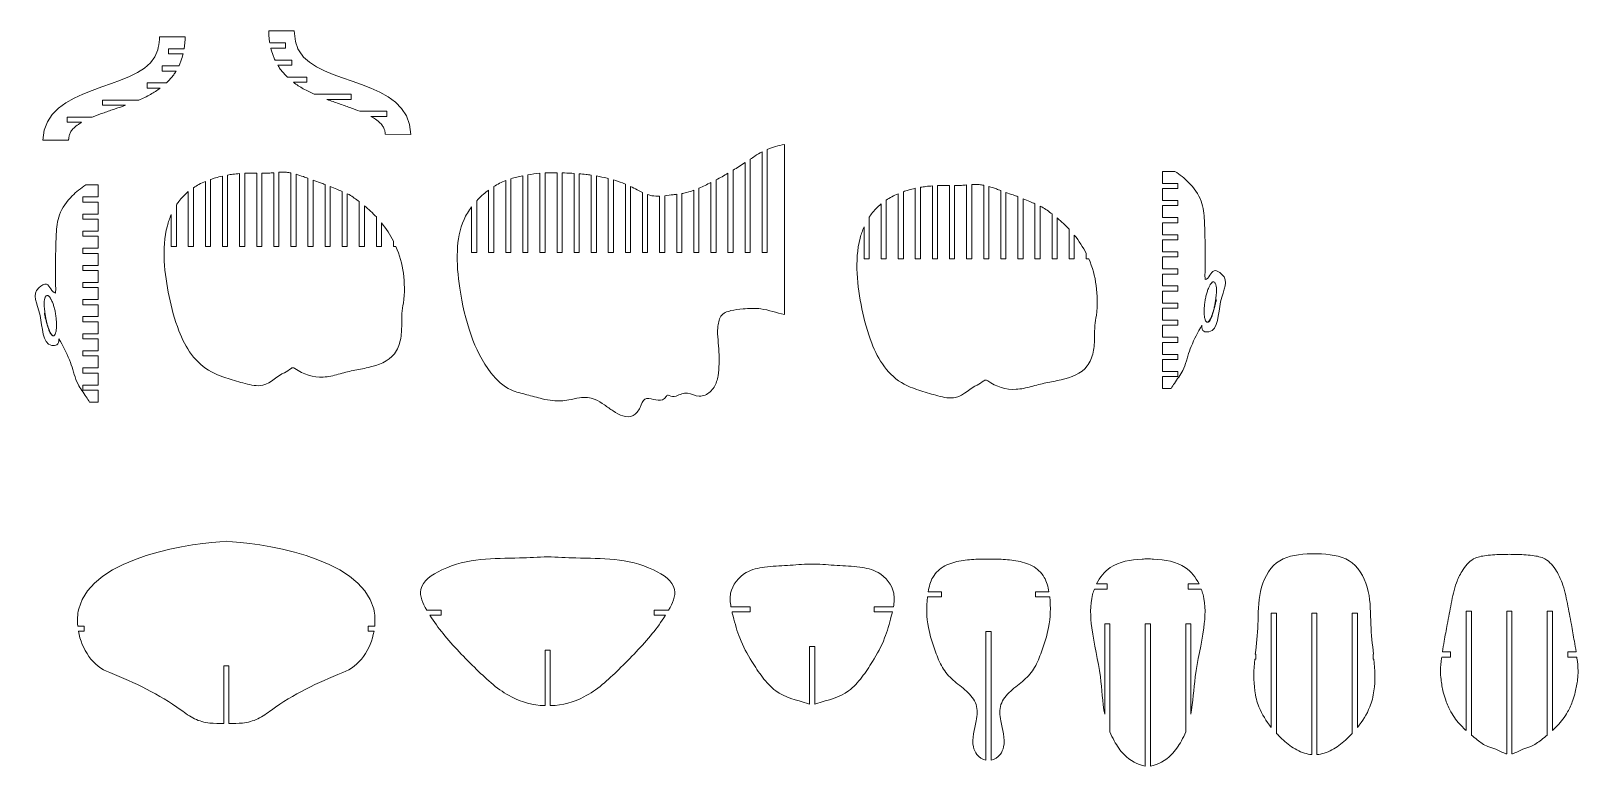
# Model space of a CAD drawing. Header units: millimetres. Extents: x -176 to 2097, y -1009 to 156.
# Drawn here: x -20 to 885, y -274 to 156 of the extents above; entities that cross this region are included whole.
import ezdxf

# ---------------------------------------------------------------- set-up
doc = ezdxf.new("R2010")
doc.units = ezdxf.units.MM

msp = doc.modelspace()

# ---------------------------------------------------------------- linework, layer by layer
at = {"color": 7, "linetype": 'Continuous', "lineweight": 15}
for p, q in [((133.66, 155.87), (118.66, 155.87)), ((54.85, 152.44), (69.85, 152.44)), ((69.21, 145.44), (60.05, 145.44)), ((60.05, 145.44), (60.05, 142.44)), ((128.46, 148.87), (119.3, 148.87)), ((128.46, 145.87), (119.9, 145.87)), ((128.46, 145.87), (128.46, 148.87)), ((60.05, 142.44), (68.61, 142.44)), ((132.23, 138.87), (122.33, 138.87)), ((132.23, 135.87), (123.93, 135.87)), ((132.23, 135.87), (132.23, 138.87)), ((66.18, 135.44), (56.28, 135.44)), ((56.28, 135.44), (56.28, 132.44)), ((56.28, 132.44), (64.56, 132.44)), ((140.94, 128.87), (129.58, 128.87)), ((140.94, 125.87), (140.94, 128.87)), ((58.84, 125.44), (47.57, 125.44)), ((47.57, 125.44), (47.57, 122.44)), ((47.57, 122.44), (55.26, 122.44)), ((140.94, 125.87), (133.09, 125.87)), ((166.98, 118.87), (145.28, 118.87)), ((166.98, 115.87), (166.98, 118.87)), ((42.71, 115.44), (21.53, 115.44)), ((21.53, 115.44), (21.53, 112.44)), ((21.53, 112.44), (35.01, 112.44)), ((166.98, 115.87), (152.71, 115.87)), ((187.79, 108.87), (172.04, 108.87)), ((187.79, 105.87), (187.79, 108.87)), ((0.73, 105.44), (0.73, 102.44)), ((15.45, 105.44), (0.73, 105.44)), ((0.73, 102.44), (9.26, 102.44)), ((187.79, 105.87), (178.43, 105.87)), ((1.65, 92.07), (-13.37, 91.97)), ((201.88, 95.41), (186.86, 95.5)), ((407.33, 85.23), (407.33, 26.22)), ((410.33, 26.22), (410.33, 86.63)), ((420.31, -9.96), (420.31, 89.45)), ((101.66, 72.46), (101.66, 29.82)), ((104.66, 29.82), (104.66, 72.61)), ((111.66, 72.64), (111.66, 29.82)), ((114.66, 29.82), (114.66, 72.63)), ((121.66, 72.98), (121.66, 29.82)), ((124.66, 29.82), (124.66, 73.22)), ((131.66, 72.85), (131.66, 29.82)), ((277.33, 72.63), (277.33, 26.22)), ((280.33, 26.22), (280.33, 72.85)), ((287.33, 72.98), (287.33, 26.22)), ((290.33, 26.22), (290.33, 72.9)), ((297.33, 72.59), (297.33, 26.22)), ((387.33, 72.64), (387.33, 26.22)), ((390.33, 26.22), (390.33, 74.43)), ((397.33, 78.86), (397.33, 26.22)), ((400.33, 26.22), (400.33, 80.85)), ((641.41, 73.73), (648.76, 73.73)), ((641.41, 73.73), (641.41, 66.73)), ((11.68, 65.79), (19.02, 65.79)), ((19.02, 65.79), (19.02, 58.79)), ((74.66, 29.82), (74.66, 64.15)), ((81.66, 67.89), (81.66, 29.82)), ((84.66, 29.82), (84.66, 69.04)), ((91.66, 71.03), (91.66, 29.82)), ((94.66, 29.82), (94.66, 71.63)), ((134.66, 29.82), (134.66, 72.11)), ((141.66, 69.75), (141.66, 29.82)), ((144.66, 29.82), (144.66, 68.67)), ((151.66, 66.1), (151.66, 29.82)), ((154.66, 29.82), (154.66, 64.95)), ((250.33, 26.22), (250.33, 64.87)), ((257.33, 68.36), (257.33, 26.22)), ((260.33, 26.22), (260.33, 69.43)), ((267.33, 71.2), (267.33, 26.22)), ((270.33, 26.22), (270.33, 71.74)), ((300.33, 26.22), (300.33, 72.38)), ((307.33, 71.57), (307.33, 26.22)), ((310.33, 26.22), (310.33, 71.07)), ((317.33, 69.56), (317.33, 26.22)), ((320.33, 26.22), (320.33, 68.75)), ((327.33, 66.28), (327.33, 26.22)), ((330.33, 26.22), (330.33, 64.91)), ((370.33, 26.22), (370.33, 63.96)), ((377.33, 67.21), (377.33, 26.22)), ((380.33, 26.22), (380.33, 68.75)), ((496.91, 63.84), (496.91, 22.63)), ((499.91, 22.63), (499.91, 64.44)), ((506.91, 65.27), (506.91, 22.63)), ((509.91, 22.63), (509.91, 65.42)), ((516.91, 65.45), (516.91, 22.63)), ((519.91, 22.63), (519.91, 65.44)), ((526.91, 65.8), (526.91, 22.63)), ((529.91, 22.63), (529.91, 66.03)), ((536.91, 65.66), (536.91, 22.63)), ((539.91, 22.63), (539.91, 64.92)), ((650.52, 66.73), (641.41, 66.73)), ((641.41, 63.73), (650.52, 63.73)), ((641.41, 63.73), (641.41, 56.73)), ((650.52, 63.73), (650.52, 66.73)), ((19.02, 58.79), (9.92, 58.79)), ((9.92, 58.79), (9.92, 55.79)), ((9.92, 55.79), (19.02, 55.79)), ((19.02, 55.79), (19.02, 48.79)), ((71.66, 61.91), (71.66, 29.82)), ((161.66, 61.93), (161.66, 29.82)), ((164.66, 29.82), (164.66, 60.62)), ((171.66, 56.05), (171.66, 29.82)), ((240.33, 26.22), (240.33, 56.58)), ((247.33, 62.86), (247.33, 26.22)), ((337.33, 61.42), (337.33, 26.22)), ((340.33, 26.22), (340.33, 60.2)), ((347.33, 59.25), (347.33, 26.22)), ((350.33, 26.22), (350.33, 59.47)), ((357.33, 60.36), (357.33, 26.22)), ((360.33, 26.22), (360.33, 60.77)), ((367.33, 62.74), (367.33, 26.22)), ((476.91, 54.72), (476.91, 22.63)), ((479.91, 22.63), (479.91, 56.96)), ((486.91, 60.7), (486.91, 22.63)), ((489.91, 22.63), (489.91, 61.85)), ((546.91, 62.56), (546.91, 22.63)), ((549.91, 22.63), (549.91, 61.48)), ((556.91, 58.91), (556.91, 22.63)), ((559.91, 22.63), (559.91, 57.76)), ((566.91, 54.75), (566.91, 22.63)), ((650.52, 56.73), (641.41, 56.73)), ((650.52, 53.73), (650.52, 56.73)), ((19.02, 48.79), (9.92, 48.79)), ((9.92, 48.79), (9.92, 45.79)), ((9.92, 45.79), (19.02, 45.79)), ((19.02, 45.79), (19.02, 38.79)), ((61.66, 48.48), (61.66, 29.82)), ((64.66, 29.82), (64.66, 54.09)), ((174.66, 29.82), (174.66, 53.68)), ((181.66, 47.1), (181.66, 29.82)), ((237.33, 52.94), (237.33, 26.22)), ((469.91, 22.63), (469.91, 46.9)), ((569.91, 22.63), (569.91, 53.44)), ((576.91, 48.86), (576.91, 22.63)), ((579.91, 22.63), (579.91, 46.49)), ((641.41, 53.73), (650.52, 53.73)), ((641.41, 53.73), (641.41, 46.73)), ((650.52, 46.73), (641.41, 46.73)), ((650.52, 43.73), (650.52, 46.73)), ((19.02, 38.79), (9.92, 38.79)), ((9.92, 38.79), (9.92, 35.79)), ((184.66, 29.82), (184.66, 43.66)), ((466.91, 41.29), (466.91, 22.63)), ((586.91, 39.91), (586.91, 22.63)), ((589.91, 22.63), (589.91, 36.47)), ((641.41, 43.73), (650.52, 43.73)), ((641.41, 43.73), (641.41, 36.73)), ((650.52, 36.73), (641.41, 36.73)), ((650.52, 33.73), (650.52, 36.73)), ((9.92, 35.79), (19.02, 35.79)), ((19.02, 28.79), (9.92, 28.79)), ((9.92, 28.79), (9.92, 25.79)), ((19.02, 35.79), (19.02, 28.79)), ((61.66, 29.82), (64.66, 29.82)), ((71.66, 29.82), (74.66, 29.82)), ((81.66, 29.82), (84.66, 29.82)), ((91.66, 29.82), (94.66, 29.82)), ((101.66, 29.82), (104.66, 29.82)), ((111.66, 29.82), (114.66, 29.82)), ((121.66, 29.82), (124.66, 29.82)), ((131.66, 29.82), (134.66, 29.82)), ((141.66, 29.82), (144.66, 29.82)), ((151.66, 29.82), (154.66, 29.82)), ((161.66, 29.82), (164.66, 29.82)), ((171.66, 29.82), (174.66, 29.82)), ((181.66, 29.82), (184.66, 29.82)), ((191.66, 32.93), (191.66, 29.82)), ((191.66, 29.82), (193.13, 29.82)), ((641.41, 33.73), (650.52, 33.73)), ((641.41, 33.73), (641.41, 26.73)), ((9.92, 25.79), (19.02, 25.79)), ((19.02, 18.79), (9.92, 18.79)), ((9.92, 18.79), (9.92, 15.79)), ((19.02, 25.79), (19.02, 18.79)), ((237.33, 26.22), (240.33, 26.22)), ((247.33, 26.22), (250.33, 26.22)), ((257.33, 26.22), (260.33, 26.22)), ((267.33, 26.22), (270.33, 26.22)), ((277.33, 26.22), (280.33, 26.22)), ((287.33, 26.22), (290.33, 26.22)), ((297.33, 26.22), (300.33, 26.22)), ((307.33, 26.22), (310.33, 26.22)), ((317.33, 26.22), (320.33, 26.22)), ((327.33, 26.22), (330.33, 26.22)), ((337.33, 26.22), (340.33, 26.22)), ((347.33, 26.22), (350.33, 26.22)), ((357.33, 26.22), (360.33, 26.22)), ((367.33, 26.22), (370.33, 26.22)), ((377.33, 26.22), (380.33, 26.22)), ((387.33, 26.22), (390.33, 26.22)), ((397.33, 26.22), (400.33, 26.22)), ((407.33, 26.22), (410.33, 26.22)), ((466.91, 22.63), (469.91, 22.63)), ((476.91, 22.63), (479.91, 22.63)), ((486.91, 22.63), (489.91, 22.63)), ((496.91, 22.63), (499.91, 22.63)), ((506.91, 22.63), (509.91, 22.63)), ((516.91, 22.63), (519.91, 22.63)), ((526.91, 22.63), (529.91, 22.63)), ((536.91, 22.63), (539.91, 22.63)), ((546.91, 22.63), (549.91, 22.63)), ((556.91, 22.63), (559.91, 22.63)), ((566.91, 22.63), (569.91, 22.63)), ((576.91, 22.63), (579.91, 22.63)), ((586.91, 22.63), (589.91, 22.63)), ((596.91, 25.75), (596.91, 22.63)), ((596.91, 22.63), (598.38, 22.63)), ((650.52, 26.73), (641.41, 26.73)), ((641.41, 23.73), (650.52, 23.73)), ((641.41, 23.73), (641.41, 16.73)), ((650.52, 23.73), (650.52, 26.73)), ((9.92, 15.79), (19.02, 15.79)), ((19.02, 15.79), (19.02, 8.79)), ((650.52, 16.73), (641.41, 16.73)), ((641.41, 13.73), (650.52, 13.73)), ((641.41, 13.73), (641.41, 6.73)), ((650.52, 13.73), (650.52, 16.73)), ((19.02, 8.79), (9.92, 8.79)), ((9.92, 8.79), (9.92, 5.79)), ((9.92, 5.79), (19.02, 5.79)), ((19.02, 5.79), (19.02, -1.21)), ((650.52, 6.73), (641.41, 6.73)), ((641.41, 3.73), (650.52, 3.73)), ((641.41, 3.73), (641.41, -3.27)), ((650.52, 3.73), (650.52, 6.73)), ((19.02, -1.21), (9.92, -1.21)), ((9.92, -1.21), (9.92, -4.21)), ((9.92, -4.21), (19.02, -4.21)), ((19.02, -4.21), (19.02, -11.21)), ((650.52, -3.27), (641.41, -3.27)), ((641.41, -6.27), (650.52, -6.27)), ((641.41, -6.27), (641.41, -13.27)), ((650.52, -6.27), (650.52, -3.27)), ((19.02, -11.21), (9.92, -11.21)), ((9.92, -11.21), (9.92, -14.21)), ((9.92, -14.21), (19.02, -14.21)), ((19.02, -14.21), (19.02, -21.21)), ((650.52, -13.27), (641.41, -13.27)), ((641.41, -16.27), (650.52, -16.27)), ((641.41, -16.27), (641.41, -23.27)), ((650.52, -16.27), (650.52, -13.27)), ((19.02, -21.21), (9.92, -21.21)), ((9.92, -21.21), (9.92, -24.21)), ((9.92, -24.21), (19.02, -24.21)), ((19.02, -24.21), (19.02, -31.21)), ((650.52, -23.27), (641.41, -23.27)), ((641.41, -26.27), (650.52, -26.27)), ((641.41, -26.27), (641.41, -33.27)), ((650.52, -26.27), (650.52, -23.27)), ((19.02, -31.21), (9.92, -31.21)), ((9.92, -31.21), (9.92, -34.21)), ((9.92, -34.21), (19.02, -34.21)), ((19.02, -34.21), (19.02, -41.21)), ((650.52, -33.27), (641.41, -33.27)), ((650.52, -36.27), (650.52, -33.27)), ((19.02, -41.21), (9.92, -41.21)), ((9.92, -41.21), (9.92, -44.21)), ((9.92, -44.21), (19.02, -44.21)), ((19.02, -44.21), (19.02, -51.21)), ((641.41, -36.27), (650.52, -36.27)), ((641.41, -36.27), (641.41, -43.27)), ((650.52, -43.27), (641.41, -43.27)), ((650.52, -46.27), (650.52, -43.27)), ((19.02, -51.21), (9.92, -51.21)), ((9.92, -51.21), (9.92, -54.21)), ((9.92, -54.21), (19.02, -54.21)), ((19.02, -54.21), (19.02, -61.21)), ((641.41, -46.27), (641.41, -53.27)), ((641.41, -46.27), (650.52, -46.27)), ((646.51, -53.27), (641.41, -53.27)), ((19.02, -61.21), (13.92, -61.21)), ((601.63, -170.49), (609.19, -170.49)), ((609.19, -167.49), (602.93, -167.49)), ((609.19, -170.49), (609.19, -167.49)), ((662.87, -167.49), (656.6, -167.49)), ((656.6, -167.49), (656.6, -170.49)), ((656.6, -170.49), (664.17, -170.49)), ((400.4, -180.87), (389.07, -180.87)), ((400.4, -183.87), (400.4, -180.87)), ((484.1, -180.87), (472.77, -180.87)), ((472.77, -180.87), (472.77, -183.87)), ((503.97, -175.14), (512.26, -175.14)), ((512.26, -172.14), (504.4, -172.14)), ((512.26, -175.14), (512.26, -172.14)), ((575.07, -172.14), (567.2, -172.14)), ((567.2, -172.14), (567.2, -175.14)), ((567.2, -175.14), (575.5, -175.14)), ((219.64, -182.87), (211.13, -182.87)), ((212.96, -185.87), (219.64, -185.87)), ((219.64, -185.87), (219.64, -182.87)), ((352.6, -182.87), (344.08, -182.87)), ((344.08, -182.87), (344.08, -185.87)), ((344.08, -185.87), (350.77, -185.87)), ((389.7, -183.87), (400.4, -183.87)), ((472.77, -183.87), (483.47, -183.87)), ((705.15, -184.68), (708.15, -184.68)), ((705.15, -251.43), (705.15, -184.68)), ((708.15, -184.68), (708.15, -254.88)), ((728.84, -184.68), (731.84, -184.68)), ((728.84, -267.29), (728.84, -184.68)), ((731.84, -184.68), (731.84, -267.29)), ((752.53, -184.68), (755.53, -184.68)), ((752.53, -254.88), (752.53, -184.68)), ((755.53, -184.68), (755.53, -251.43)), ((822.15, -183.37), (819.15, -183.37)), ((819.15, -183.37), (819.15, -253.27)), ((822.15, -255.89), (822.15, -183.37)), ((845.85, -183.37), (842.85, -183.37)), ((842.85, -183.37), (842.85, -266.96)), ((845.85, -266.96), (845.85, -183.37)), ((869.54, -183.37), (866.54, -183.37)), ((866.54, -183.37), (866.54, -255.89)), ((869.54, -253.27), (869.54, -183.37)), ((10.83, -192.14), (6.94, -192.14)), ((7.35, -195.14), (10.83, -195.14)), ((10.83, -195.14), (10.83, -192.14)), ((180.7, -192.14), (176.88, -192.14)), ((176.88, -192.14), (176.88, -195.14)), ((176.88, -195.14), (180.29, -195.14)), ((538.23, -270.66), (538.23, -195.42)), ((538.23, -195.42), (541.23, -195.42)), ((541.23, -195.42), (541.23, -270.66)), ((607.71, -190.77), (610.71, -190.77)), ((607.71, -243.76), (607.71, -190.77)), ((610.71, -190.77), (610.71, -254.01)), ((631.4, -190.77), (634.4, -190.77)), ((631.4, -274.01), (631.4, -190.77)), ((634.4, -190.77), (634.4, -274.01)), ((655.09, -254.01), (655.09, -190.77)), ((655.09, -190.77), (658.09, -190.77)), ((658.09, -190.77), (658.09, -243.76)), ((283.36, -206.15), (280.36, -206.15)), ((280.36, -206.15), (280.36, -238.7)), ((283.36, -238.7), (283.36, -206.15)), ((435.09, -237.76), (435.09, -204.16)), ((435.09, -204.16), (438.09, -204.16)), ((438.09, -204.16), (438.09, -237.76)), ((810.05, -207.28), (805.27, -207.28)), ((810.05, -210.28), (810.05, -207.28)), ((883.42, -207.28), (878.64, -207.28)), ((878.64, -207.28), (878.64, -210.28)), ((92.35, -215.42), (95.35, -215.42)), ((92.35, -249.15), (92.35, -215.42)), ((95.35, -215.42), (95.35, -249.15)), ((695.49, -211.58), (696.05, -211.58)), ((696.05, -208.58), (695.78, -208.58)), ((696.05, -211.58), (696.05, -208.58)), ((764.9, -208.58), (764.63, -208.58)), ((764.63, -208.58), (764.63, -211.58)), ((764.63, -211.58), (765.19, -211.58)), ((804.84, -210.28), (810.05, -210.28)), ((878.64, -210.28), (883.86, -210.28))]:
    msp.add_line(p, q, dxfattribs=at)
for points, knots in [([(119.3, 148.87), (119.24, 149.23), (118.98, 150.94), (118.76, 153.26), (118.67, 155.2), (118.66, 155.85), (118.66, 155.87)], [0.33520092, 0.33520092, 0.33520092, 0.33520092, 0.33812093, 0.34939162, 0.35502697, 0.355218, 0.355218, 0.355218, 0.355218]), ([(133.66, 155.87), (133.82, 151.64), (139.1, 122.9), (200.82, 128.62), (201.88, 95.41)], [0.0070624, 0.0070624, 0.0070624, 0.0070624, 0.0571456, 0.3606623, 0.3606623, 0.3606623, 0.3606623]), ([(-13.37, 91.97), (-12.31, 125.19), (49.41, 119.46), (54.7, 148.21), (54.85, 152.44)], [0, 0, 0, 0, 0.3035167, 0.3535999, 0.3535999, 0.3535999, 0.3535999]), ([(69.85, 152.44), (69.85, 152.42), (69.83, 151.78), (69.75, 149.87), (69.53, 147.54), (69.28, 145.82), (69.21, 145.44)], [0.00549722, 0.00549722, 0.00549722, 0.00549722, 0.00563535, 0.0112707, 0.0225414, 0.02571201, 0.02571201, 0.02571201, 0.02571201]), ([(122.33, 138.87), (122.25, 139.04), (121.84, 139.93), (120.89, 142.25), (120.25, 144.42), (119.91, 145.85), (119.9, 145.87)], [0.30866857, 0.30866857, 0.30866857, 0.30866857, 0.30994418, 0.31557953, 0.32685023, 0.32705469, 0.32705469, 0.32705469, 0.32705469]), ([(68.61, 142.44), (68.28, 141.05), (67.66, 138.93), (66.71, 136.57), (66.28, 135.64), (66.18, 135.44)], [0.0339003, 0.0339003, 0.0339003, 0.0339003, 0.04508279, 0.05071814, 0.05230472, 0.05230472, 0.05230472, 0.05230472]), ([(129.58, 128.87), (129.32, 129.13), (128, 130.43), (126.23, 132.46), (124.68, 134.67), (124.09, 135.61), (123.93, 135.87)], [0.27902112, 0.27902112, 0.27902112, 0.27902112, 0.28176744, 0.29303814, 0.29867348, 0.30078335, 0.30078335, 0.30078335, 0.30078335]), ([(64.56, 132.44), (64.43, 132.21), (63.86, 131.3), (62.33, 129.14), (60.52, 127.06), (59.15, 125.73), (58.84, 125.44)], [0.06018968, 0.06018968, 0.06018968, 0.06018968, 0.06198884, 0.06762419, 0.07889488, 0.08209504, 0.08209504, 0.08209504, 0.08209504]), ([(55.26, 122.44), (53.42, 121.06), (49.24, 118.43), (45.02, 116.43), (42.71, 115.44)], [0.09425304, 0.09425304, 0.09425304, 0.09425304, 0.11270698, 0.13499323, 0.13499323, 0.13499323, 0.13499323]), ([(145.28, 118.87), (143.15, 119.82), (139.05, 121.83), (134.99, 124.42), (133.09, 125.87)], [0.2274427, 0.2274427, 0.2274427, 0.2274427, 0.24795535, 0.26704275, 0.26704275, 0.26704275, 0.26704275]), ([(35.01, 112.44), (32.93, 111.69), (28.59, 110.21), (22.28, 108.07), (17.94, 106.47), (15.78, 105.58), (15.45, 105.44)], [0.15993453, 0.15993453, 0.15993453, 0.15993453, 0.18033116, 0.20287256, 0.22541395, 0.22956685, 0.22956685, 0.22956685, 0.22956685]), ([(172.04, 108.87), (170.2, 109.63), (166.25, 111.12), (159.75, 113.36), (155.13, 114.98), (152.77, 115.85), (152.71, 115.87)], [0.13549326, 0.13549326, 0.13549326, 0.13549326, 0.15778977, 0.18033116, 0.20287256, 0.20342493, 0.20342493, 0.20342493, 0.20342493]), ([(9.26, 102.44), (8.58, 102.04), (6.71, 100.88), (4.89, 99.39), (3.67, 98.05), (2.99, 97.1), (2.49, 96.16), (2.16, 95.29), (1.94, 94.47), (1.8, 93.77), (1.72, 93.15), (1.68, 92.69), (1.66, 92.39), (1.65, 92.19), (1.65, 92.07)], [0.2589941, 0.2589941, 0.2589941, 0.2589941, 0.2704967, 0.2930381, 0.3043088, 0.3155795, 0.3268502, 0.3381209, 0.3437563, 0.3493916, 0.355027, 0.3570471, 0.3584559, 0.3606623, 0.3606623, 0.3606623, 0.3606623]), ([(186.86, 95.5), (186.86, 95.62), (186.82, 96.01), (186.74, 96.64), (186.61, 97.34), (186.39, 98.17), (186.06, 99.05), (185.56, 100), (184.88, 100.95), (183.66, 102.31), (181.65, 103.97), (179.45, 105.31), (178.43, 105.87)], [0.003482, 0.003482, 0.003482, 0.003482, 0.0056353, 0.0112707, 0.016906, 0.0225414, 0.0338121, 0.0450828, 0.0563535, 0.0676242, 0.0901656, 0.1063699, 0.1063699, 0.1063699, 0.1063699]), ([(101.66, 72.46), (100.36, 72.37), (98.02, 72.16), (95.69, 71.81), (94.66, 71.63)], [0.41017164, 0.41017164, 0.41017164, 0.41017164, 0.421875, 0.4312926, 0.4312926, 0.4312926, 0.4312926]), ([(111.66, 72.64), (110.5, 72.65), (108.17, 72.68), (105.83, 72.65), (104.66, 72.61)], [0.38018104, 0.38018104, 0.38018104, 0.38018104, 0.390625, 0.40117636, 0.40117636, 0.40117636, 0.40117636]), ([(121.66, 72.98), (120.64, 72.89), (118.3, 72.69), (115.97, 72.64), (114.66, 72.63)], [0.3503052, 0.3503052, 0.3503052, 0.3503052, 0.359375, 0.37118126, 0.37118126, 0.37118126, 0.37118126]), ([(131.66, 72.85), (130.8, 73.02), (128.5, 73.36), (126.14, 73.31), (124.66, 73.22)], [0.32010502, 0.32010502, 0.32010502, 0.32010502, 0.328125, 0.34137122, 0.34137122, 0.34137122, 0.34137122]), ([(287.33, 72.98), (285.67, 73), (283.33, 73), (281, 72.89), (280.33, 72.85)], [0.30789776, 0.30789776, 0.30789776, 0.30789776, 0.3203125, 0.32535475, 0.32535475, 0.32535475, 0.32535475]), ([(297.33, 72.59), (295.47, 72.7), (293.14, 72.81), (290.81, 72.89), (290.33, 72.9)], [0.28300745, 0.28300745, 0.28300745, 0.28300745, 0.296875, 0.300428, 0.300428, 0.300428, 0.300428]), ([(648.76, 73.73), (651.62, 71.86), (657.82, 66.95), (664.96, 57.32), (666.16, 44.81), (666.37, 33.77), (666.61, 22.87), (666.38, 16.74), (666.33, 11.68), (666.42, 10.47)], [0.4970645, 0.4970645, 0.4970645, 0.4970645, 0.5390625, 0.59375, 0.640625, 0.6875, 0.734375, 0.765625, 0.7789963, 0.7789963, 0.7789963, 0.7789963]), ([(11.68, 65.79), (8.81, 63.91), (2.61, 59.01), (-4.53, 49.38), (-5.73, 36.86), (-5.94, 25.83), (-6.17, 14.93), (-5.95, 8.8), (-5.9, 3.74), (-5.99, 2.53)], [0.4970645, 0.4970645, 0.4970645, 0.4970645, 0.5390625, 0.59375, 0.640625, 0.6875, 0.734375, 0.765625, 0.7789963, 0.7789963, 0.7789963, 0.7789963]), ([(81.66, 67.89), (80.37, 67.35), (77.98, 66.22), (75.7, 64.85), (74.66, 64.15)], [0.47183204, 0.47183204, 0.47183204, 0.47183204, 0.484375, 0.49564777, 0.49564777, 0.49564777, 0.49564777]), ([(91.66, 71.03), (90.28, 70.72), (87.93, 70.11), (85.62, 69.37), (84.66, 69.04)], [0.44044917, 0.44044917, 0.44044917, 0.44044917, 0.453125, 0.46221813, 0.46221813, 0.46221813, 0.46221813]), ([(141.66, 69.75), (140.79, 70.05), (138.46, 70.88), (136.13, 71.68), (134.66, 72.11)], [0.28860482, 0.28860482, 0.28860482, 0.28860482, 0.296875, 0.31073833, 0.31073833, 0.31073833, 0.31073833]), ([(151.66, 66.1), (150.74, 66.44), (148.41, 67.3), (146.07, 68.16), (144.66, 68.67)], [0.25672255, 0.25672255, 0.25672255, 0.25672255, 0.265625, 0.27908004, 0.27908004, 0.27908004, 0.27908004]), ([(161.66, 61.93), (160.63, 62.4), (158.31, 63.47), (155.97, 64.43), (154.66, 64.95)], [0.22428584, 0.22428584, 0.22428584, 0.22428584, 0.234375, 0.24706011, 0.24706011, 0.24706011, 0.24706011]), ([(307.33, 71.57), (306.32, 71.72), (303.99, 72.04), (301.65, 72.27), (300.33, 72.38)], [0.25795802, 0.25795802, 0.25795802, 0.25795802, 0.265625, 0.27552561, 0.27552561, 0.27552561, 0.27552561]), ([(317.33, 69.56), (317.09, 69.62), (314.77, 70.19), (312.43, 70.69), (310.33, 71.07)], [0.23253714, 0.23253714, 0.23253714, 0.23253714, 0.234375, 0.25036971, 0.25036971, 0.25036971, 0.25036971]), ([(327.33, 66.28), (326.76, 66.52), (324.48, 67.46), (322.12, 68.24), (320.33, 68.75)], [0.20631381, 0.20631381, 0.20631381, 0.20631381, 0.2109375, 0.22482707, 0.22482707, 0.22482707, 0.22482707]), ([(337.33, 61.42), (336.26, 61.92), (333.92, 63.12), (331.6, 64.29), (330.33, 64.91)], [0.17869768, 0.17869768, 0.17869768, 0.17869768, 0.1875, 0.19807055, 0.19807055, 0.19807055, 0.19807055]), ([(377.33, 67.21), (375.05, 66.08), (372.72, 64.99), (370.36, 63.97), (370.33, 63.96)], [0.07475206, 0.07475206, 0.07475206, 0.07475206, 0.09375, 0.09397361, 0.09397361, 0.09397361, 0.09397361]), ([(496.91, 63.84), (495.53, 63.53), (493.18, 62.92), (490.87, 62.19), (489.91, 61.85)], [0.44044917, 0.44044917, 0.44044917, 0.44044917, 0.453125, 0.46221813, 0.46221813, 0.46221813, 0.46221813]), ([(506.91, 65.27), (505.61, 65.18), (503.27, 64.97), (500.95, 64.62), (499.91, 64.44)], [0.41017164, 0.41017164, 0.41017164, 0.41017164, 0.421875, 0.4312926, 0.4312926, 0.4312926, 0.4312926]), ([(516.91, 65.45), (515.75, 65.46), (513.42, 65.49), (511.09, 65.46), (509.91, 65.42)], [0.38018104, 0.38018104, 0.38018104, 0.38018104, 0.390625, 0.40117636, 0.40117636, 0.40117636, 0.40117636]), ([(526.91, 65.8), (525.9, 65.71), (523.55, 65.5), (521.23, 65.45), (519.91, 65.44)], [0.3503052, 0.3503052, 0.3503052, 0.3503052, 0.359375, 0.37118126, 0.37118126, 0.37118126, 0.37118126]), ([(536.91, 65.66), (536.05, 65.83), (533.75, 66.17), (531.39, 66.12), (529.91, 66.03)], [0.32010502, 0.32010502, 0.32010502, 0.32010502, 0.328125, 0.34137122, 0.34137122, 0.34137122, 0.34137122]), ([(546.91, 62.56), (546.04, 62.87), (543.72, 63.69), (541.38, 64.49), (539.91, 64.92)], [0.28860482, 0.28860482, 0.28860482, 0.28860482, 0.296875, 0.31073833, 0.31073833, 0.31073833, 0.31073833]), ([(71.66, 61.91), (69.57, 60.18), (67.11, 57.64), (65.1, 54.76), (64.66, 54.09)], [0.50685856, 0.50685856, 0.50685856, 0.50685856, 0.53125, 0.53844969, 0.53844969, 0.53844969, 0.53844969]), ([(247.33, 62.86), (247.15, 62.73), (244.62, 60.86), (242.3, 58.74), (240.33, 56.58)], [0.41237495, 0.41237495, 0.41237495, 0.41237495, 0.4140625, 0.43587518, 0.43587518, 0.43587518, 0.43587518]), ([(347.33, 59.25), (345.81, 59.19), (343.43, 59.3), (341.15, 59.92), (340.33, 60.2)], [0.15275158, 0.15275158, 0.15275158, 0.15275158, 0.1640625, 0.17060887, 0.17060887, 0.17060887, 0.17060887]), ([(357.33, 60.36), (356.66, 60.28), (354.33, 60.01), (352, 59.65), (350.33, 59.47)], [0.1278163, 0.1278163, 0.1278163, 0.1278163, 0.1328125, 0.14529328, 0.14529328, 0.14529328, 0.14529328]), ([(367.33, 62.74), (365.44, 62.02), (363.13, 61.27), (360.74, 60.84), (360.33, 60.77)], [0.10205479, 0.10205479, 0.10205479, 0.10205479, 0.1171875, 0.12028797, 0.12028797, 0.12028797, 0.12028797]), ([(476.91, 54.72), (474.82, 52.99), (472.36, 50.46), (470.35, 47.58), (469.91, 46.9)], [0.50685856, 0.50685856, 0.50685856, 0.50685856, 0.53125, 0.53844969, 0.53844969, 0.53844969, 0.53844969]), ([(486.91, 60.7), (485.63, 60.16), (483.23, 59.03), (480.95, 57.66), (479.91, 56.96)], [0.47183204, 0.47183204, 0.47183204, 0.47183204, 0.484375, 0.49564777, 0.49564777, 0.49564777, 0.49564777]), ([(556.91, 58.91), (555.99, 59.26), (553.66, 60.11), (551.32, 60.97), (549.91, 61.48)], [0.25672255, 0.25672255, 0.25672255, 0.25672255, 0.265625, 0.27908004, 0.27908004, 0.27908004, 0.27908004]), ([(566.91, 54.75), (565.88, 55.21), (563.56, 56.28), (561.22, 57.24), (559.91, 57.76)], [0.22428584, 0.22428584, 0.22428584, 0.22428584, 0.234375, 0.24706011, 0.24706011, 0.24706011, 0.24706011]), ([(61.66, 48.48), (60.74, 46.36), (57.71, 37.5), (56.91, 21.22), (60.08, 0.43), (64.96, -17.99), (72.74, -33.89), (83.23, -43.41), (94.92, -47.48), (103.14, -49.91), (110.09, -51.63), (118.82, -51.66), (124.03, -45.48), (127.87, -44.07)], [0.5574755, 0.5574755, 0.5574755, 0.5574755, 0.578125, 0.640625, 0.703125, 0.765625, 0.8125, 0.859375, 0.890625, 0.921875, 0.9375, 0.953125, 1, 1, 1, 1]), ([(237.33, 52.94), (235.63, 50.66), (230.79, 42.79), (228.12, 26.29), (230.19, 3.28), (235.76, -21.21), (245.77, -42.31), (258.16, -54.17), (269.73, -56.73), (277.62, -59.11), (285.94, -60.7), (293.25, -60.47), (301.46, -58), (308.81, -58.6), (315.07, -62.8), (320.06, -66.41), (325.7, -69.81), (332.35, -70.08), (336.22, -64.38), (337.71, -59.18), (343.17, -58.7), (348.82, -61.87), (351.28, -57.8)], [0.447591, 0.447591, 0.447591, 0.447591, 0.46875, 0.515625, 0.5703125, 0.640625, 0.703125, 0.7421875, 0.765625, 0.7890625, 0.8046875, 0.828125, 0.84375, 0.8671875, 0.8828125, 0.8984375, 0.9140625, 0.9296875, 0.9453125, 0.9609375, 0.96875, 0.9981051, 0.9981051, 0.9981051, 0.9981051]), ([(466.91, 41.29), (465.99, 39.17), (462.97, 30.31), (462.17, 14.03), (465.33, -6.76), (470.21, -25.17), (478, -41.08), (488.48, -50.6), (500.17, -54.67), (508.4, -57.09), (515.34, -58.82), (524.08, -58.85), (529.29, -52.67), (533.12, -51.26)], [0.5574755, 0.5574755, 0.5574755, 0.5574755, 0.578125, 0.640625, 0.703125, 0.765625, 0.8125, 0.859375, 0.890625, 0.921875, 0.9375, 0.953125, 1, 1, 1, 1]), ([(666.42, 10.47), (668.82, 10.84), (670.16, 17.85), (681.82, 10.47), (673.73, 1.25), (674.28, -20.75), (664.79, -20.08), (664.59, -17.98), (664.44, -16.2)], [0.011907, 0.011907, 0.011907, 0.011907, 0.1477952, 0.2368833, 0.5718197, 0.8726683, 0.9272184, 1, 1, 1, 1]), ([(667.89, -14.44), (667.7, -14.46), (665.75, -14.17), (665.25, -0.16), (670.36, 10.68), (673.41, 7.18), (673, -1.46), (670.1, -14.17), (667.89, -14.44)], [-0.273948, 0, 0, 0, 0.023658, 0.23658, 0.470808, 0.519755, 0.726052, 1, 1, 1, 1.023658]), ([(-5.99, 2.53), (-8.39, 2.9), (-9.73, 9.91), (-21.39, 2.53), (-13.3, -6.69), (-13.85, -28.69), (-4.36, -28.02), (-4.16, -25.92), (-4, -24.14)], [0.011907, 0.011907, 0.011907, 0.011907, 0.1477952, 0.2368833, 0.5718197, 0.8726683, 0.9272184, 1, 1, 1, 1]), ([(-7.46, -22.38), (-7.27, -22.4), (-5.32, -22.11), (-4.81, -8.1), (-9.93, 2.74), (-12.98, -0.77), (-12.57, -9.4), (-9.67, -22.11), (-7.46, -22.38)], [-0.273948, 0, 0, 0, 0.023658, 0.23658, 0.470808, 0.519755, 0.726052, 1, 1, 1, 1.023658]), ([(134.03, -41.46), (138.89, -45.03), (147.65, -47.72), (159.44, -45.01), (168.02, -42.49), (179.82, -40.79), (191.7, -36.29), (196.22, -24.89), (196.62, -14.68), (196.47, -6.97), (197.6, -3.27)], [0, 0, 0, 0, 0.125, 0.1875, 0.25, 0.3125, 0.4375, 0.5, 0.5625, 0.6485214, 0.6485214, 0.6485214, 0.6485214]), ([(352.9, -57.36), (354.12, -58.15), (356.58, -58.06), (360.3, -56.12), (364.81, -55.69), (369.35, -58.23), (375.19, -57.03), (379.76, -52.68), (381.77, -45.82), (382.19, -38.79), (382.09, -31.74), (381.46, -24.73), (381.11, -19), (381.81, -14.13), (383.38, -9.54), (389.01, -7.37), (397.34, -6.54), (407.76, -5.98), (415.83, -8.96), (420.31, -9.96)], [0.0208887, 0.0208887, 0.0208887, 0.0208887, 0.0625, 0.09375, 0.125, 0.1875, 0.21875, 0.28125, 0.34375, 0.40625, 0.46875, 0.53125, 0.59375, 0.625, 0.65625, 0.71875, 0.78125, 0.875, 1, 1, 1, 1]), ([(539.29, -48.65), (544.15, -52.22), (552.9, -54.91), (564.69, -52.2), (573.27, -49.68), (585.07, -47.98), (596.95, -43.48), (601.48, -32.08), (601.88, -21.87), (601.73, -14.16), (602.85, -10.46)], [0, 0, 0, 0, 0.125, 0.1875, 0.25, 0.3125, 0.4375, 0.5, 0.5625, 0.6485214, 0.6485214, 0.6485214, 0.6485214]), ([(664.44, -16.2), (662.31, -20.27), (659.07, -26.1), (656.57, -33.26), (655.26, -38.09), (653.16, -43.7), (649.34, -48.7), (647.14, -52.24), (646.51, -53.27)], [-0.2451689, -0.2451689, -0.2451689, -0.2451689, -0.1006705, -0.0381705, -0.0069205, 0.0555795, 0.1493295, 0.1870539, 0.1870539, 0.1870539, 0.1870539]), ([(-4, -24.14), (-1.87, -28.21), (1.37, -34.04), (3.87, -41.2), (5.17, -46.03), (7.27, -51.64), (11.09, -56.64), (13.29, -60.19), (13.92, -61.21)], [-0.2451689, -0.2451689, -0.2451689, -0.2451689, -0.1006705, -0.0381705, -0.0069205, 0.0555795, 0.1493295, 0.1870539, 0.1870539, 0.1870539, 0.1870539]), ([(127.87, -44.07), (129.18, -43.49), (131, -41.64), (133.12, -40.8), (134.03, -41.46)], [0, 0, 0, 0, 0.674603, 1, 1, 1, 1]), ([(533.12, -51.26), (534.43, -50.68), (536.25, -48.83), (538.37, -47.99), (539.29, -48.65)], [0, 0, 0, 0, 0.674603, 1, 1, 1, 1]), ([(93.82, -142.59), (76.55, -143.31), (8.68, -151.81), (6.62, -188.71), (6.94, -192.14)], [0, 0, 0, 0, 0.6925665, 0.7628644, 0.7628644, 0.7628644, 0.7628644]), ([(180.7, -192.14), (181.02, -188.71), (178.96, -151.81), (111.09, -143.31), (93.82, -142.59)], [0.2371356, 0.2371356, 0.2371356, 0.2371356, 0.3074335, 1, 1, 1, 1]), ([(281.86, -151.67), (276.38, -151.83), (255.47, -153.04), (229.75, -151.62), (204.34, -168.7), (208.81, -178.87), (211.13, -182.87)], [0.4964125, 0.4964125, 0.4964125, 0.4964125, 0.5410271, 0.6664464, 0.7126462, 0.7470526, 0.7470526, 0.7470526, 0.7470526]), ([(352.6, -182.87), (354.92, -178.87), (359.39, -168.7), (333.97, -151.62), (308.25, -153.04), (287.35, -151.83), (281.86, -151.67)], [0.7493598, 0.7493598, 0.7493598, 0.7493598, 0.7837663, 0.829966, 0.9553853, 1, 1, 1, 1]), ([(539.73, -152.94), (537.67, -152.93), (532.32, -153.04), (523.68, -153.66), (513.79, -156.27), (506.59, -162.91), (504.92, -169.13), (504.4, -172.14)], [0.3554348, 0.3554348, 0.3554348, 0.3554348, 0.375, 0.40625, 0.4375, 0.46875, 0.4969063, 0.4969063, 0.4969063, 0.4969063]), ([(575.07, -172.14), (574.55, -169.13), (572.88, -162.91), (565.68, -156.27), (555.79, -153.66), (547.14, -153.04), (541.79, -152.93), (539.73, -152.94)], [0.5030937, 0.5030937, 0.5030937, 0.5030937, 0.53125, 0.5625, 0.59375, 0.625, 0.6445652, 0.6445652, 0.6445652, 0.6445652]), ([(632.9, -152.91), (631.79, -152.9), (624.07, -153.07), (611.65, -155.16), (604.84, -163.65), (602.93, -167.49)], [0.7082315, 0.7082315, 0.7082315, 0.7082315, 0.71875, 0.78125, 0.8224549, 0.8224549, 0.8224549, 0.8224549]), ([(662.87, -167.49), (660.95, -163.65), (654.14, -155.16), (641.72, -153.07), (634.01, -152.9), (632.9, -152.91)], [0.1775451, 0.1775451, 0.1775451, 0.1775451, 0.21875, 0.28125, 0.2917685, 0.2917685, 0.2917685, 0.2917685]), ([(730.34, -149.86), (728.94, -149.87), (720.52, -150.17), (706.62, -152.61), (697.15, -171.8), (697.83, -190.66), (696.36, -202.8), (695.78, -208.58)], [0.2688856, 0.2688856, 0.2688856, 0.2688856, 0.28125, 0.34375, 0.40625, 0.46875, 0.524726, 0.524726, 0.524726, 0.524726]), ([(764.9, -208.58), (764.32, -202.8), (762.86, -190.66), (763.54, -171.8), (754.06, -152.61), (740.16, -150.17), (731.74, -149.87), (730.34, -149.86)], [0.475274, 0.475274, 0.475274, 0.475274, 0.53125, 0.59375, 0.65625, 0.71875, 0.7311144, 0.7311144, 0.7311144, 0.7311144]), ([(844.35, -150.2), (843.17, -150.21), (838.68, -150.33), (831.65, -150.52), (822.23, -152.44), (816.81, -159.19), (812.53, -168.3), (810.36, -178.94), (808.2, -190.39), (806.47, -199.83), (805.58, -205.19), (805.27, -207.28)], [0.2701462, 0.2701462, 0.2701462, 0.2701462, 0.28125, 0.3125, 0.3359375, 0.3671875, 0.390625, 0.4296875, 0.46875, 0.5, 0.5197536, 0.5197536, 0.5197536, 0.5197536]), ([(883.42, -207.28), (883.11, -205.19), (882.22, -199.83), (880.5, -190.39), (878.33, -178.94), (876.16, -168.3), (871.88, -159.19), (866.46, -152.44), (857.04, -150.52), (850.01, -150.33), (845.52, -150.21), (844.35, -150.2)], [0.4802464, 0.4802464, 0.4802464, 0.4802464, 0.5, 0.53125, 0.5703125, 0.609375, 0.6328125, 0.6640625, 0.6875, 0.71875, 0.7298538, 0.7298538, 0.7298538, 0.7298538]), ([(436.59, -155.91), (436.19, -155.9), (431.41, -155.89), (422, -156.93), (409.58, -157.16), (396.04, -160.16), (388.03, -170.26), (388.6, -178.21), (389.07, -180.87)], [0.5113532, 0.5113532, 0.5113532, 0.5113532, 0.515625, 0.5625, 0.609375, 0.6484375, 0.703125, 0.7307422, 0.7307422, 0.7307422, 0.7307422]), ([(484.1, -180.87), (484.57, -178.21), (485.14, -170.26), (477.13, -160.16), (463.6, -157.16), (451.17, -156.93), (441.76, -155.89), (436.98, -155.9), (436.59, -155.91)], [0.2692578, 0.2692578, 0.2692578, 0.2692578, 0.296875, 0.3515625, 0.390625, 0.4375, 0.484375, 0.4886468, 0.4886468, 0.4886468, 0.4886468]), ([(601.63, -170.49), (601.23, -171.55), (598.93, -178.87), (599.74, -196.71), (603.9, -212.21), (605.15, -221.76), (606.1, -229.08), (606.33, -236.54), (607.71, -243.76)], [0.8329123, 0.8329123, 0.8329123, 0.8329123, 0.84375, 0.90625, 1, 1, 1, 1.0718084, 1.0718084, 1.0718084, 1.0718084]), ([(658.09, -243.76), (659.47, -236.54), (659.69, -229.08), (660.65, -221.76), (661.9, -212.21), (666.06, -196.71), (666.87, -178.87), (664.57, -171.55), (664.17, -170.49)], [0.9281916, 0.9281916, 0.9281916, 0.9281916, 1, 1, 1, 1.09375, 1.15625, 1.1670877, 1.1670877, 1.1670877, 1.1670877]), ([(503.97, -175.14), (503.25, -181.15), (503.64, -192.21), (508.12, -205.6), (512.28, -216.74), (518.66, -223.95), (527.05, -229.89), (533.72, -237.75), (532.73, -249.06), (529.26, -259.68), (532.78, -268.06), (536.2, -270.19), (538.23, -270.66)], [0.5062609, 0.5062609, 0.5062609, 0.5062609, 0.5625, 0.609375, 0.640625, 0.671875, 0.703125, 0.734375, 0.765625, 0.8125, 0.828125, 0.8484655, 0.8484655, 0.8484655, 0.8484655]), ([(541.23, -270.66), (543.27, -270.19), (546.69, -268.06), (550.2, -259.68), (546.74, -249.06), (545.75, -237.75), (552.41, -229.89), (560.8, -223.95), (567.19, -216.74), (571.34, -205.6), (575.83, -192.21), (576.21, -181.15), (575.5, -175.14)], [0.1515345, 0.1515345, 0.1515345, 0.1515345, 0.171875, 0.1875, 0.234375, 0.265625, 0.296875, 0.328125, 0.359375, 0.390625, 0.4375, 0.4937391, 0.4937391, 0.4937391, 0.4937391]), ([(212.96, -185.87), (215.45, -189.79), (223.45, -200.56), (239.45, -217.02), (257.99, -234.29), (273.42, -238.46), (280.23, -238.69), (280.36, -238.7)], [0.7559026, 0.7559026, 0.7559026, 0.7559026, 0.791733, 0.8698081, 0.9403815, 0.9948523, 0.9959248, 0.9959248, 0.9959248, 0.9959248]), ([(283.36, -238.7), (283.5, -238.69), (290.31, -238.46), (305.74, -234.29), (324.28, -217.02), (340.28, -200.56), (348.27, -189.79), (350.77, -185.87)], [0.5004876, 0.5004876, 0.5004876, 0.5004876, 0.5015601, 0.5560309, 0.6266044, 0.7046795, 0.7405099, 0.7405099, 0.7405099, 0.7405099]), ([(389.7, -183.87), (389.9, -184.73), (391.25, -190.05), (393.95, -199.94), (400.42, -211.8), (407.28, -222.17), (416.85, -233.02), (427.42, -235.47), (433.8, -237.38), (434.23, -237.51), (434.66, -237.64), (435.09, -237.76)], [0.7411147, 0.7411147, 0.7411147, 0.7411147, 0.75, 0.796875, 0.8515625, 0.890625, 0.9296875, 1, 1, 1, 1.0047583, 1.0047583, 1.0047583, 1.0047583]), ([(438.09, -237.76), (438.51, -237.64), (438.94, -237.51), (439.37, -237.38), (445.75, -235.47), (456.32, -233.02), (465.89, -222.17), (472.75, -211.8), (479.22, -199.94), (481.92, -190.05), (483.27, -184.73), (483.47, -183.87)], [0.9952417, 0.9952417, 0.9952417, 0.9952417, 1, 1, 1, 1.0703125, 1.109375, 1.1484375, 1.203125, 1.25, 1.2588853, 1.2588853, 1.2588853, 1.2588853]), ([(695.49, -211.58), (694.93, -217.74), (694.45, -227.24), (697.89, -241.02), (702.18, -247.76), (705.15, -251.43)], [0.5343808, 0.5343808, 0.5343808, 0.5343808, 0.59375, 0.625, 0.670305, 0.670305, 0.670305, 0.670305]), ([(755.53, -251.43), (758.51, -247.76), (762.79, -241.02), (766.23, -227.24), (765.75, -217.74), (765.19, -211.58)], [0.329695, 0.329695, 0.329695, 0.329695, 0.375, 0.40625, 0.4656192, 0.4656192, 0.4656192, 0.4656192]), ([(804.84, -210.28), (804.81, -210.49), (804.45, -213.18), (803.97, -217.55), (804.38, -224.2), (805.46, -229.96), (807.31, -236.37), (809.67, -241.72), (812.89, -246.61), (815.94, -250.21), (818.13, -252.33), (819.15, -253.27)], [0.5292233, 0.5292233, 0.5292233, 0.5292233, 0.53125, 0.5546875, 0.5703125, 0.59375, 0.609375, 0.6328125, 0.6484375, 0.6640625, 0.6770834, 0.6770834, 0.6770834, 0.6770834]), ([(869.54, -253.27), (870.56, -252.33), (872.75, -250.21), (875.8, -246.61), (879.02, -241.72), (881.39, -236.37), (883.23, -229.96), (884.32, -224.2), (884.73, -217.55), (884.25, -213.18), (883.88, -210.49), (883.86, -210.28)], [0.3229166, 0.3229166, 0.3229166, 0.3229166, 0.3359375, 0.3515625, 0.3671875, 0.390625, 0.40625, 0.4296875, 0.4453125, 0.46875, 0.4707767, 0.4707767, 0.4707767, 0.4707767]), ([(25.66, -219.34), (40.43, -225.21), (57.28, -233.35), (75.06, -246.99), (83.71, -249.12), (89.62, -249.17), (92.35, -249.15)], [0, 0, 0, 0, 0.3125, 0.375, 0.4375, 0.4908205, 0.4908205, 0.4908205, 0.4908205]), ([(95.35, -249.15), (98.06, -249.17), (103.95, -249.11), (112.57, -246.99), (130.35, -233.35), (147.2, -225.21), (161.97, -219.34)], [0.509658, 0.509658, 0.509658, 0.509658, 0.5625, 0.625, 0.6875, 1, 1, 1, 1]), ([(610.71, -254.01), (611.44, -255.79), (613.72, -260.5), (619.56, -269.05), (626.94, -273.39), (631.4, -274.01)], [0.10645658, 0.10645658, 0.10645658, 0.10645658, 0.125, 0.15625, 0.20243978, 0.20243978, 0.20243978, 0.20243978]), ([(634.4, -274.01), (638.86, -273.39), (646.24, -269.05), (652.07, -260.5), (654.35, -255.79), (655.09, -254.01)], [0.79756022, 0.79756022, 0.79756022, 0.79756022, 0.84375, 0.875, 0.89354342, 0.89354342, 0.89354342, 0.89354342]), ([(708.15, -254.88), (708.33, -255.07), (710.75, -257.65), (715.71, -262.29), (722.78, -266.3), (727.39, -267.17), (728.84, -267.29)], [0.68491357, 0.68491357, 0.68491357, 0.68491357, 0.6875, 0.71875, 0.75, 0.76420588, 0.76420588, 0.76420588, 0.76420588]), ([(731.84, -267.29), (733.29, -267.17), (737.9, -266.3), (744.98, -262.29), (749.93, -257.65), (752.35, -255.07), (752.53, -254.88)], [0.23579412, 0.23579412, 0.23579412, 0.23579412, 0.25, 0.28125, 0.3125, 0.31508643, 0.31508643, 0.31508643, 0.31508643]), ([(822.15, -255.89), (823.27, -256.84), (826.37, -259.36), (830.83, -262.57), (836.54, -264.03), (840.26, -265.99), (842.28, -266.79), (842.85, -266.96)], [0.68949682, 0.68949682, 0.68949682, 0.68949682, 0.703125, 0.7265625, 0.7421875, 0.7578125, 0.76404714, 0.76404714, 0.76404714, 0.76404714]), ([(845.85, -266.96), (846.41, -266.79), (848.43, -265.99), (852.15, -264.03), (857.86, -262.57), (862.32, -259.36), (865.42, -256.84), (866.54, -255.89)], [0.23595286, 0.23595286, 0.23595286, 0.23595286, 0.2421875, 0.2578125, 0.2734375, 0.296875, 0.31050318, 0.31050318, 0.31050318, 0.31050318])]:
    msp.add_open_spline(points, degree=3, knots=knots, dxfattribs=at)
for points in [[(403.04, 82.69), (402.14, 82.07), (401.24, 81.46), (400.33, 80.85)], [(407.33, 85.23), (405.86, 84.47), (404.43, 83.63), (403.04, 82.69)], [(420.31, 89.45), (416.82, 88.9), (413.5, 87.96), (410.33, 86.63)], [(277.33, 72.63), (274.99, 72.42), (272.66, 72.12), (270.33, 71.74)], [(387.33, 72.64), (385.03, 71.29), (382.69, 69.99), (380.33, 68.75)], [(397.33, 78.86), (395.02, 77.35), (392.69, 75.87), (390.33, 74.43)], [(257.33, 68.36), (254.9, 67.4), (252.56, 66.23), (250.33, 64.87)], [(267.33, 71.2), (264.96, 70.73), (262.62, 70.16), (260.33, 69.43)], [(165.69, 60.21), (165.34, 60.35), (165, 60.48), (164.66, 60.62)], [(171.66, 56.05), (169.77, 57.48), (167.78, 58.87), (165.69, 60.21)], [(181.66, 47.1), (179.53, 49.38), (177.2, 51.57), (174.66, 53.68)], [(570.94, 53.02), (570.6, 53.16), (570.25, 53.29), (569.91, 53.44)], [(576.91, 48.86), (575.02, 50.29), (573.03, 51.68), (570.94, 53.02)], [(586.91, 39.91), (584.79, 42.19), (582.45, 44.38), (579.91, 46.49)], [(191.66, 32.93), (189.75, 36.69), (187.42, 40.26), (184.66, 43.66)], [(596.91, 25.75), (595.01, 29.5), (592.67, 33.07), (589.91, 36.47)], [(197.6, -3.27), (198.9, 8.93), (197.41, 19.96), (193.13, 29.82)], [(602.85, -10.46), (604.16, 1.74), (602.67, 12.77), (598.38, 22.63)], [(351.28, -57.8), (351.66, -57.04), (352.2, -56.89), (352.9, -57.36)], [(7.35, -195.14), (9.23, -205.68), (15.82, -215.86), (25.66, -219.34)], [(161.97, -219.34), (171.81, -215.86), (178.4, -205.68), (180.29, -195.14)]]:
    msp.add_open_spline(points, degree=3, dxfattribs=at)

doc.saveas('drawing.dxf')
